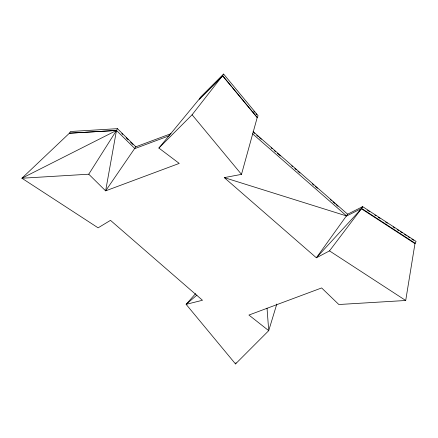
<?xml version="1.0" encoding="UTF-8"?>
<svg xmlns="http://www.w3.org/2000/svg" width="438" height="438" viewBox="0 0 438 438"><rect width="100%" height="100%" fill="white"/><g stroke="black" fill="none" stroke-linecap="round" stroke-linejoin="round"><path stroke-width="0.66" d="M195.605 293.608L186.123 304.35L235.513 363.945L268.718 330.663L248.926 315.053L321.634 287.947L338.848 304.514L405.708 300.49L414.967 243.621L416.1 241.431L362.659 206.648L347.635 214.187L316.378 257.796L224.272 177.614L241.486 174.368L257.237 117.461L222.603 75.67L199.197 99.13L158.89 148.06L179.241 163.412L105.629 190.859L88.761 174.204L21.9 178.233L69.407 133.201L116.475 130.453L134.844 148.581L169.364 135.709M135.829 146.796L117.466 128.668L116.475 130.453L105.629 190.859L135.829 146.796L170.995 133.689M276.816 304.027L268.718 330.663L267.032 308.177M235.513 363.945L236.027 362.686M223.604 74.055L200.292 97.417L199.301 99.207L222.614 75.84L223.604 74.055L258.113 115.698L257.237 117.461M361.186 208.674L362.177 206.889M362.659 206.648L361.399 208.756L316.378 257.796L329.502 250.892L361.399 208.756L414.967 243.621M88.761 174.204L116.475 130.453L69.407 133.201L70.518 131.493L117.466 128.668M158.89 148.06L192.096 114.778L222.603 75.67M196.952 295.059L186.123 304.35L202.482 300.26L110.491 220.358L98.101 227.831L21.9 178.233L116.475 130.453M224.272 177.614L346.644 215.972L361.668 208.433L415.191 243.271M367.46 210.218L369.743 211.702M374.868 215.042L376.012 215.781M378.29 217.264L379.998 218.376M385.697 222.088L387.411 223.199M393.105 226.911L394.819 228.023M397.096 229.507L398.804 230.618M400.518 231.729L402.226 232.846M404.504 234.33L406.218 235.441M407.926 236.553L409.634 237.664M411.917 239.148L413.625 240.265M329.502 250.892L405.708 300.49M253.065 131.542L347.635 214.187M253.613 132.539L254.642 133.437M256.701 135.238L258.245 136.585M259.274 137.488L261.333 139.284M271.111 147.83L272.14 148.728M274.193 150.53L275.737 151.876M277.281 153.223L280.369 155.923M291.692 165.816L292.721 166.719M294.779 168.515L296.323 169.867M297.867 171.214L299.926 173.015M312.278 183.807L313.822 185.154M315.365 186.506L317.424 188.302M330.285 199.547L331.314 200.445M332.858 201.798L334.917 203.593M335.946 204.491L338.005 206.293M252.589 133.776L346.644 215.972M121.78 133.497L122.755 134.461M126.16 137.822L128.104 139.744M130.54 142.142L132.971 144.545M253.744 111.11L254.615 112.161M255.918 113.732L256.788 114.783M222.614 75.84L231.242 86.253M232.102 87.293L257.232 117.608M192.096 114.778L241.486 174.368"/></g></svg>
